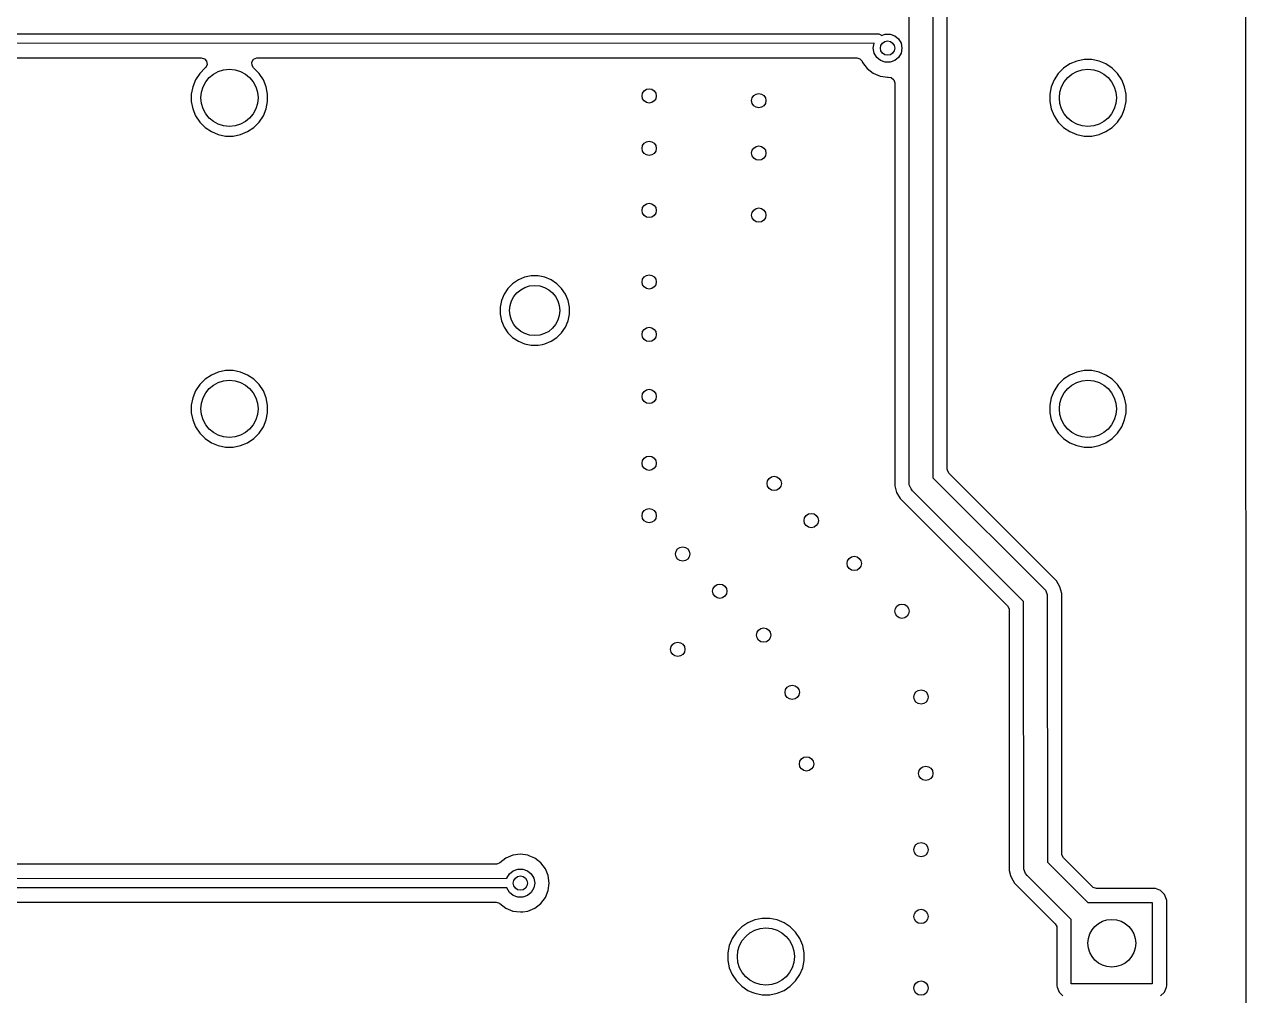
# Model space of a CAD drawing. Extents: x 0.7 to 11, y -6.1 to -1.6.
# Drawn here: x 9.972 to 10.981, y -4.006 to -3.205 of the extents above; entities that cross this region are included whole.
import ezdxf

# ---------------------------------------------------------------- set-up
doc = ezdxf.new("R2010")
doc.units = 0
doc.header["$MEASUREMENT"] = 0
doc.layers.add('BLACK', color=7, linetype='CONTINUOUS')

msp = doc.modelspace()

# ---------------------------------------------------------------- linework, layer by layer
at = {"layer": 'BLACK', "linetype": 'CONTINUOUS'}
for p, q in [((10.98, -2.3775), (10.9813, -5.1234)), ((10.7029, -3.5846), (10.7028, -2.8325)), ((10.7223, -2.8365), (10.7224, -3.5789)), ((10.7343, -3.2623), (10.7343, -2.841)), ((9.9403, -3.2127), (10.6772, -3.2126)), ((10.6772, -3.2126), (10.6779, -3.2127)), ((10.6779, -3.2127), (10.6794, -3.2133)), ((10.6794, -3.2133), (10.68, -3.2139)), ((10.68, -3.2139), (10.683, -3.2128)), ((10.683, -3.2128), (10.6871, -3.2128)), ((10.6871, -3.2128), (10.6909, -3.2142)), ((10.6909, -3.2142), (10.6941, -3.2168)), ((10.6941, -3.2168), (10.6961, -3.2204)), ((10.6739, -3.2204), (9.9403, -3.2205)), ((10.6732, -3.2244), (10.6739, -3.2204)), ((10.6739, -3.2284), (10.6732, -3.2244)), ((10.6961, -3.2204), (10.6969, -3.2244)), ((10.6969, -3.2244), (10.6961, -3.2284)), ((9.9491, -3.2323), (10.1184, -3.2323)), ((10.1184, -3.2323), (10.1211, -3.2331)), ((10.1211, -3.2331), (10.1229, -3.2352)), ((10.1233, -3.2379), (10.1221, -3.2404)), ((10.1229, -3.2352), (10.1233, -3.2379)), ((10.1603, -3.2359), (10.1617, -3.2336)), ((10.1604, -3.2387), (10.1603, -3.2359)), ((10.1617, -3.2336), (10.1642, -3.2324)), ((10.1642, -3.2324), (10.165, -3.2323)), ((10.165, -3.2323), (10.6595, -3.2323)), ((10.6595, -3.2323), (10.6621, -3.2331)), ((10.6621, -3.2331), (10.6639, -3.2352)), ((10.6639, -3.2352), (10.664, -3.2353)), ((10.664, -3.2353), (10.6644, -3.2363)), ((10.6644, -3.2363), (10.6644, -3.2363)), ((10.6644, -3.2363), (10.6644, -3.2363)), ((10.6644, -3.2363), (10.6682, -3.2413)), ((10.676, -3.232), (10.6739, -3.2284)), ((10.6791, -3.2346), (10.676, -3.232)), ((10.683, -3.236), (10.6791, -3.2346)), ((10.6871, -3.236), (10.683, -3.236)), ((10.6909, -3.2346), (10.6871, -3.236)), ((10.6941, -3.232), (10.6909, -3.2346)), ((10.6961, -3.2284), (10.6941, -3.232)), ((10.8355, -3.2374), (10.8303, -3.2409)), ((10.8412, -3.235), (10.8355, -3.2374)), ((10.8355, -3.2374), (10.8355, -3.2374)), ((10.8473, -3.2338), (10.8412, -3.235)), ((10.8412, -3.235), (10.8412, -3.235)), ((10.8535, -3.2338), (10.8473, -3.2338)), ((10.8473, -3.2338), (10.8473, -3.2338)), ((10.8596, -3.235), (10.8535, -3.2338)), ((10.8535, -3.2338), (10.8535, -3.2338)), ((10.8653, -3.2374), (10.8596, -3.235)), ((10.8596, -3.235), (10.8596, -3.235)), ((10.8705, -3.2409), (10.8653, -3.2374)), ((10.8653, -3.2374), (10.8653, -3.2374)), ((10.1173, -3.2453), (10.1138, -3.2504)), ((10.1218, -3.2407), (10.1173, -3.2453)), ((10.1173, -3.2453), (10.1173, -3.2453)), ((10.1221, -3.2404), (10.1218, -3.2407)), ((10.1218, -3.2407), (10.1218, -3.2407)), ((10.1617, -3.2406), (10.1604, -3.2387)), ((10.1617, -3.2407), (10.1617, -3.2406)), ((10.1662, -3.2453), (10.1617, -3.2407)), ((10.1697, -3.2504), (10.1662, -3.2453)), ((10.1662, -3.2453), (10.1662, -3.2453)), ((10.6682, -3.2413), (10.6731, -3.2451)), ((10.6731, -3.2451), (10.6789, -3.2474)), ((10.6789, -3.2474), (10.6792, -3.2475)), ((10.6792, -3.2475), (10.685, -3.2483)), ((10.685, -3.2483), (10.6854, -3.2482)), ((10.685, -3.2483), (10.685, -3.2483)), ((10.6854, -3.2482), (10.6881, -3.2486)), ((10.8259, -3.2453), (10.8225, -3.2504)), ((10.8303, -3.2409), (10.8259, -3.2453)), ((10.8259, -3.2453), (10.8259, -3.2453)), ((10.8303, -3.2409), (10.8303, -3.2409)), ((10.8749, -3.2453), (10.8705, -3.2409)), ((10.8705, -3.2409), (10.8705, -3.2409)), ((10.8783, -3.2504), (10.8749, -3.2453)), ((10.8749, -3.2453), (10.8749, -3.2453)), ((10.1114, -3.2562), (10.1102, -3.2623)), ((10.1138, -3.2504), (10.1114, -3.2562)), ((10.1114, -3.2562), (10.1114, -3.2562)), ((10.1138, -3.2504), (10.1138, -3.2504)), ((10.172, -3.2562), (10.1697, -3.2504)), ((10.1697, -3.2504), (10.1697, -3.2504)), ((10.1732, -3.2623), (10.172, -3.2562)), ((10.172, -3.2562), (10.172, -3.2562)), ((10.172, -3.2562), (10.172, -3.2562)), ((10.6881, -3.2486), (10.6902, -3.2505)), ((10.6902, -3.2505), (10.6909, -3.253)), ((10.6909, -3.253), (10.6909, -3.5798)), ((10.8201, -3.2562), (10.8189, -3.2623)), ((10.8225, -3.2504), (10.8201, -3.2562)), ((10.8201, -3.2562), (10.8201, -3.2562)), ((10.8225, -3.2504), (10.8225, -3.2504)), ((10.8807, -3.2562), (10.8783, -3.2504)), ((10.8783, -3.2504), (10.8783, -3.2504)), ((10.8819, -3.2623), (10.8807, -3.2562)), ((10.8807, -3.2562), (10.8807, -3.2562)), ((10.8807, -3.2562), (10.8807, -3.2562)), ((10.1102, -3.2623), (10.1102, -3.2685)), ((10.1102, -3.2685), (10.1114, -3.2745)), ((10.172, -3.2745), (10.1732, -3.2685)), ((10.1732, -3.2685), (10.1732, -3.2623)), ((10.1732, -3.2623), (10.1732, -3.2623)), ((10.1732, -3.2623), (10.1732, -3.2623)), ((10.7343, -3.5189), (10.7343, -3.2623)), ((10.8189, -3.2623), (10.8189, -3.2685)), ((10.8189, -3.2685), (10.8201, -3.2745)), ((10.8807, -3.2745), (10.8819, -3.2685)), ((10.8819, -3.2685), (10.8819, -3.2623)), ((10.8819, -3.2623), (10.8819, -3.2623)), ((10.8819, -3.2623), (10.8819, -3.2623)), ((10.1114, -3.2745), (10.1114, -3.2745)), ((10.1114, -3.2745), (10.1138, -3.2803)), ((10.1697, -3.2803), (10.172, -3.2745)), ((10.8201, -3.2745), (10.8201, -3.2745)), ((10.8201, -3.2745), (10.8225, -3.2803)), ((10.8783, -3.2803), (10.8807, -3.2745)), ((10.1138, -3.2803), (10.1138, -3.2803)), ((10.1138, -3.2803), (10.1173, -3.2854)), ((10.1173, -3.2854), (10.1173, -3.2854)), ((10.1173, -3.2854), (10.1216, -3.2898)), ((10.1618, -3.2898), (10.1662, -3.2854)), ((10.1662, -3.2854), (10.1697, -3.2803)), ((10.8225, -3.2803), (10.8225, -3.2803)), ((10.8225, -3.2803), (10.8259, -3.2854)), ((10.8259, -3.2854), (10.8259, -3.2854)), ((10.8259, -3.2854), (10.8303, -3.2898)), ((10.8705, -3.2898), (10.8749, -3.2854)), ((10.8749, -3.2854), (10.8783, -3.2803)), ((10.1216, -3.2898), (10.1216, -3.2898)), ((10.1216, -3.2898), (10.1268, -3.2933)), ((10.1268, -3.2933), (10.1268, -3.2933)), ((10.1268, -3.2933), (10.1325, -3.2957)), ((10.1325, -3.2957), (10.1325, -3.2957)), ((10.1325, -3.2957), (10.1386, -3.2969)), ((10.1386, -3.2969), (10.1386, -3.2969)), ((10.1386, -3.2969), (10.1386, -3.2969)), ((10.1386, -3.2969), (10.1448, -3.2969)), ((10.1448, -3.2969), (10.1509, -3.2957)), ((10.1448, -3.2969), (10.1448, -3.2969)), ((10.1509, -3.2957), (10.1567, -3.2933)), ((10.1567, -3.2933), (10.1618, -3.2898)), ((10.8303, -3.2898), (10.8303, -3.2898)), ((10.8303, -3.2898), (10.8355, -3.2933)), ((10.8355, -3.2933), (10.8355, -3.2933)), ((10.8355, -3.2933), (10.8412, -3.2957)), ((10.8412, -3.2957), (10.8412, -3.2957)), ((10.8412, -3.2957), (10.8473, -3.2969)), ((10.8473, -3.2969), (10.8473, -3.2969)), ((10.8473, -3.2969), (10.8473, -3.2969)), ((10.8473, -3.2969), (10.8535, -3.2969)), ((10.8535, -3.2969), (10.8596, -3.2957)), ((10.8535, -3.2969), (10.8535, -3.2969)), ((10.8596, -3.2957), (10.8653, -3.2933)), ((10.8653, -3.2933), (10.8705, -3.2898)), ((10.3755, -3.4188), (10.3715, -3.4227)), ((10.3802, -3.4156), (10.3755, -3.4188)), ((10.3755, -3.4188), (10.3755, -3.4188)), ((10.3854, -3.4135), (10.3802, -3.4156)), ((10.3802, -3.4156), (10.3802, -3.4156)), ((10.3909, -3.4124), (10.3854, -3.4135)), ((10.3854, -3.4135), (10.3854, -3.4135)), ((10.3965, -3.4124), (10.3909, -3.4124)), ((10.3909, -3.4124), (10.3909, -3.4124)), ((10.402, -3.4135), (10.3965, -3.4124)), ((10.3965, -3.4124), (10.3965, -3.4124)), ((10.4072, -3.4156), (10.402, -3.4135)), ((10.402, -3.4135), (10.402, -3.4135)), ((10.4119, -3.4188), (10.4072, -3.4156)), ((10.4072, -3.4156), (10.4072, -3.4156)), ((10.4159, -3.4227), (10.4119, -3.4188)), ((10.4119, -3.4188), (10.4119, -3.4188)), ((10.3684, -3.4274), (10.3662, -3.4326)), ((10.3715, -3.4227), (10.3684, -3.4274)), ((10.3684, -3.4274), (10.3684, -3.4274)), ((10.3715, -3.4227), (10.3715, -3.4227)), ((10.419, -3.4274), (10.4159, -3.4227)), ((10.4159, -3.4227), (10.4159, -3.4227)), ((10.4212, -3.4326), (10.419, -3.4274)), ((10.419, -3.4274), (10.419, -3.4274)), ((10.419, -3.4274), (10.419, -3.4274)), ((10.3662, -3.4326), (10.3651, -3.4381)), ((10.3651, -3.4381), (10.3651, -3.4381)), ((10.3651, -3.4381), (10.3651, -3.4438)), ((10.3662, -3.4326), (10.3662, -3.4326)), ((10.4223, -3.4381), (10.4212, -3.4326)), ((10.4212, -3.4326), (10.4212, -3.4326)), ((10.4212, -3.4326), (10.4212, -3.4326)), ((10.4223, -3.4438), (10.4223, -3.4381)), ((10.4223, -3.4381), (10.4223, -3.4381)), ((10.3651, -3.4438), (10.3651, -3.4438)), ((10.3651, -3.4438), (10.3651, -3.4438)), ((10.3651, -3.4438), (10.3662, -3.4493)), ((10.3662, -3.4493), (10.3662, -3.4493)), ((10.3662, -3.4493), (10.3684, -3.4545)), ((10.419, -3.4545), (10.4212, -3.4493)), ((10.4212, -3.4493), (10.4223, -3.4438)), ((10.3684, -3.4545), (10.3684, -3.4545)), ((10.3684, -3.4545), (10.3715, -3.4592)), ((10.3715, -3.4592), (10.3715, -3.4592)), ((10.3715, -3.4592), (10.3755, -3.4631)), ((10.4119, -3.4631), (10.4159, -3.4592)), ((10.4159, -3.4592), (10.419, -3.4545)), ((10.3755, -3.4631), (10.3755, -3.4631)), ((10.3755, -3.4631), (10.3802, -3.4663)), ((10.3802, -3.4663), (10.3802, -3.4663)), ((10.3802, -3.4663), (10.3802, -3.4663)), ((10.3802, -3.4663), (10.3854, -3.4684)), ((10.3854, -3.4684), (10.3854, -3.4684)), ((10.3854, -3.4684), (10.3854, -3.4684)), ((10.3854, -3.4684), (10.3909, -3.4695)), ((10.3909, -3.4695), (10.3909, -3.4695)), ((10.3909, -3.4695), (10.3965, -3.4695)), ((10.3965, -3.4695), (10.4002, -3.4688)), ((10.4002, -3.4688), (10.402, -3.4684)), ((10.402, -3.4684), (10.4072, -3.4663)), ((10.4072, -3.4663), (10.4119, -3.4631)), ((10.1386, -3.4905), (10.1325, -3.4917)), ((10.1448, -3.4905), (10.1386, -3.4905)), ((10.1386, -3.4905), (10.1386, -3.4905)), ((10.1509, -3.4917), (10.1448, -3.4905)), ((10.1448, -3.4905), (10.1448, -3.4905)), ((10.8473, -3.4905), (10.8412, -3.4917)), ((10.8535, -3.4905), (10.8473, -3.4905)), ((10.8473, -3.4905), (10.8473, -3.4905)), ((10.8596, -3.4917), (10.8535, -3.4905)), ((10.8535, -3.4905), (10.8535, -3.4905)), ((10.1216, -3.4976), (10.1173, -3.502)), ((10.1268, -3.4941), (10.1216, -3.4976)), ((10.1216, -3.4976), (10.1216, -3.4976)), ((10.1325, -3.4917), (10.1268, -3.4941)), ((10.1268, -3.4941), (10.1268, -3.4941)), ((10.1325, -3.4917), (10.1325, -3.4917)), ((10.1567, -3.4941), (10.1509, -3.4917)), ((10.1509, -3.4917), (10.1509, -3.4917)), ((10.1618, -3.4976), (10.1567, -3.4941)), ((10.1567, -3.4941), (10.1567, -3.4941)), ((10.1662, -3.502), (10.1618, -3.4976)), ((10.1618, -3.4976), (10.1618, -3.4976)), ((10.8303, -3.4976), (10.8259, -3.502)), ((10.8355, -3.4941), (10.8303, -3.4976)), ((10.8303, -3.4976), (10.8303, -3.4976)), ((10.8412, -3.4917), (10.8355, -3.4941)), ((10.8355, -3.4941), (10.8355, -3.4941)), ((10.8412, -3.4917), (10.8412, -3.4917)), ((10.8653, -3.4941), (10.8596, -3.4917)), ((10.8596, -3.4917), (10.8596, -3.4917)), ((10.8705, -3.4976), (10.8653, -3.4941)), ((10.8653, -3.4941), (10.8653, -3.4941)), ((10.8749, -3.502), (10.8705, -3.4976)), ((10.8705, -3.4976), (10.8705, -3.4976)), ((10.1138, -3.5071), (10.1114, -3.5129)), ((10.1173, -3.502), (10.1138, -3.5071)), ((10.1138, -3.5071), (10.1138, -3.5071)), ((10.1173, -3.502), (10.1173, -3.502)), ((10.1697, -3.5071), (10.1662, -3.502)), ((10.1662, -3.502), (10.1662, -3.502)), ((10.172, -3.5129), (10.1697, -3.5071)), ((10.1697, -3.5071), (10.1697, -3.5071)), ((10.8225, -3.5071), (10.8201, -3.5129)), ((10.8259, -3.502), (10.8225, -3.5071)), ((10.8225, -3.5071), (10.8225, -3.5071)), ((10.8259, -3.502), (10.8259, -3.502)), ((10.8783, -3.5071), (10.8749, -3.502)), ((10.8749, -3.502), (10.8749, -3.502)), ((10.8807, -3.5129), (10.8783, -3.5071)), ((10.8783, -3.5071), (10.8783, -3.5071)), ((10.1114, -3.5129), (10.1102, -3.5189)), ((10.1102, -3.5189), (10.1102, -3.5252)), ((10.1114, -3.5129), (10.1114, -3.5129)), ((10.1732, -3.5189), (10.172, -3.5129)), ((10.172, -3.5129), (10.172, -3.5129)), ((10.172, -3.5129), (10.172, -3.5129)), ((10.1732, -3.5252), (10.1732, -3.5189)), ((10.1732, -3.5189), (10.1732, -3.5189)), ((10.1732, -3.5189), (10.1732, -3.5189)), ((10.7343, -3.5717), (10.7343, -3.5189)), ((10.8201, -3.5129), (10.8189, -3.5189)), ((10.8189, -3.5189), (10.8189, -3.5252)), ((10.8201, -3.5129), (10.8201, -3.5129)), ((10.8819, -3.5189), (10.8807, -3.5129)), ((10.8807, -3.5129), (10.8807, -3.5129)), ((10.8807, -3.5129), (10.8807, -3.5129)), ((10.8819, -3.5252), (10.8819, -3.5189)), ((10.8819, -3.5189), (10.8819, -3.5189)), ((10.8819, -3.5189), (10.8819, -3.5189)), ((10.1102, -3.5252), (10.1114, -3.5312)), ((10.172, -3.5312), (10.1732, -3.5252)), ((10.8189, -3.5252), (10.8201, -3.5312)), ((10.8807, -3.5312), (10.8819, -3.5252)), ((10.1114, -3.5312), (10.1114, -3.5312)), ((10.1114, -3.5312), (10.1138, -3.537)), ((10.1138, -3.537), (10.1138, -3.537)), ((10.1138, -3.537), (10.1173, -3.5421)), ((10.1662, -3.5421), (10.1697, -3.537)), ((10.1697, -3.537), (10.172, -3.5312)), ((10.8201, -3.5312), (10.8201, -3.5312)), ((10.8201, -3.5312), (10.8225, -3.537)), ((10.8225, -3.537), (10.8225, -3.537)), ((10.8225, -3.537), (10.8259, -3.5421)), ((10.8749, -3.5421), (10.8783, -3.537)), ((10.8783, -3.537), (10.8807, -3.5312)), ((10.1173, -3.5421), (10.1173, -3.5421)), ((10.1173, -3.5421), (10.1216, -3.5465)), ((10.1216, -3.5465), (10.1216, -3.5465)), ((10.1216, -3.5465), (10.1268, -3.55)), ((10.1268, -3.55), (10.1268, -3.55)), ((10.1268, -3.55), (10.1325, -3.5524)), ((10.1509, -3.5524), (10.1567, -3.55)), ((10.1567, -3.55), (10.1618, -3.5465)), ((10.1618, -3.5465), (10.1662, -3.5421)), ((10.8259, -3.5421), (10.8259, -3.5421)), ((10.8259, -3.5421), (10.8303, -3.5465)), ((10.8303, -3.5465), (10.8303, -3.5465)), ((10.8303, -3.5465), (10.8355, -3.55)), ((10.8355, -3.55), (10.8355, -3.55)), ((10.8355, -3.55), (10.8412, -3.5524)), ((10.8596, -3.5524), (10.8653, -3.55)), ((10.8653, -3.55), (10.8705, -3.5465)), ((10.8705, -3.5465), (10.8749, -3.5421)), ((10.1325, -3.5524), (10.1325, -3.5524)), ((10.1325, -3.5524), (10.1386, -3.5536)), ((10.1386, -3.5536), (10.1386, -3.5536)), ((10.1386, -3.5536), (10.1386, -3.5536)), ((10.1386, -3.5536), (10.1448, -3.5536)), ((10.1448, -3.5536), (10.1509, -3.5524)), ((10.1448, -3.5536), (10.1448, -3.5536)), ((10.8412, -3.5524), (10.8412, -3.5524)), ((10.8412, -3.5524), (10.8473, -3.5536)), ((10.8473, -3.5536), (10.8473, -3.5536)), ((10.8473, -3.5536), (10.8473, -3.5536)), ((10.8473, -3.5536), (10.8535, -3.5536)), ((10.8535, -3.5536), (10.8596, -3.5524)), ((10.8535, -3.5536), (10.8535, -3.5536)), ((10.6909, -3.5798), (10.6909, -3.5855)), ((10.7224, -3.5789), (10.814, -3.6702)), ((10.7344, -3.5727), (10.7343, -3.5717)), ((10.7357, -3.5751), (10.7344, -3.5727)), ((10.8204, -3.6598), (10.7357, -3.5751)), ((10.6909, -3.5855), (10.6924, -3.591)), ((10.6924, -3.591), (10.6953, -3.596)), ((10.7044, -3.5881), (10.7029, -3.5846)), ((10.7056, -3.5896), (10.7044, -3.5881)), ((10.7044, -3.5881), (10.7044, -3.5881)), ((10.7972, -3.681), (10.7056, -3.5896)), ((10.6953, -3.596), (10.6953, -3.596)), ((10.6953, -3.596), (10.784, -3.6847)), ((10.8244, -3.6639), (10.8204, -3.6598)), ((10.814, -3.6702), (10.8153, -3.6717)), ((10.8153, -3.6717), (10.8167, -3.6752)), ((10.8273, -3.6688), (10.8244, -3.6639)), ((10.8288, -3.6743), (10.8273, -3.6688)), ((10.7974, -3.9019), (10.7972, -3.681)), ((10.8167, -3.6752), (10.8167, -3.6753)), ((10.8167, -3.6753), (10.8169, -3.8962)), ((10.8288, -3.889), (10.8288, -3.6743)), ((10.8288, -3.6743), (10.8288, -3.6743)), ((10.784, -3.6847), (10.7853, -3.6871)), ((10.7853, -3.6871), (10.7854, -3.6882)), ((10.7854, -3.6882), (10.7854, -3.8971)), ((10.37, -3.8927), (10.365, -3.8965)), ((10.3757, -3.8904), (10.37, -3.8927)), ((10.37, -3.8927), (10.37, -3.8927)), ((10.3819, -3.8895), (10.3757, -3.8904)), ((10.3757, -3.8904), (10.3757, -3.8904)), ((10.3881, -3.8904), (10.3819, -3.8895)), ((10.3819, -3.8895), (10.3819, -3.8895)), ((10.3897, -3.891), (10.3881, -3.8904)), ((10.3881, -3.8904), (10.3881, -3.8904)), ((10.3938, -3.8927), (10.3897, -3.891)), ((10.3988, -3.8965), (10.3938, -3.8927)), ((10.8289, -3.89), (10.8288, -3.889)), ((10.8302, -3.8925), (10.8289, -3.89)), ((10.854, -3.9163), (10.8302, -3.8925)), ((10.3619, -3.8976), (9.4255, -3.8976)), ((10.3624, -3.8976), (10.3619, -3.8976)), ((10.3649, -3.8966), (10.3624, -3.8976)), ((10.365, -3.8965), (10.3649, -3.8966)), ((10.365, -3.8965), (10.365, -3.8965)), ((10.3728, -3.9058), (10.376, -3.9032)), ((10.376, -3.9032), (10.3798, -3.9018)), ((10.3798, -3.9018), (10.3839, -3.9018)), ((10.3839, -3.9018), (10.3878, -3.9032)), ((10.3878, -3.9032), (10.3909, -3.9058)), ((10.4025, -3.9015), (10.3988, -3.8965)), ((10.4049, -3.9072), (10.4025, -3.9015)), ((10.7854, -3.8971), (10.7854, -3.9029)), ((10.7854, -3.9029), (10.7866, -3.9072)), ((10.7989, -3.9055), (10.7974, -3.9019)), ((10.8169, -3.8962), (10.8504, -3.9295)), ((9.4166, -3.9095), (10.3708, -3.9094)), ((10.3708, -3.9093), (10.3728, -3.9058)), ((10.3708, -3.9094), (10.3708, -3.9093)), ((10.3909, -3.9058), (10.393, -3.9093)), ((10.393, -3.9093), (10.3937, -3.9134)), ((10.3937, -3.9134), (10.393, -3.9174)), ((10.4057, -3.9133), (10.4049, -3.9072)), ((10.4049, -3.9072), (10.4049, -3.9072)), ((10.4049, -3.9196), (10.4057, -3.9134)), ((10.4057, -3.9134), (10.4057, -3.9133)), ((10.7866, -3.9072), (10.7869, -3.9084)), ((10.7869, -3.9084), (10.7897, -3.9133)), ((10.7897, -3.9133), (10.7897, -3.9133)), ((10.7897, -3.9133), (10.8234, -3.9469)), ((10.8001, -3.907), (10.7989, -3.9055)), ((10.7989, -3.9055), (10.7989, -3.9055)), ((10.8366, -3.9433), (10.8001, -3.907)), ((10.3708, -3.9172), (9.4166, -3.9173)), ((10.3708, -3.9174), (10.3708, -3.9172)), ((10.3728, -3.921), (10.3708, -3.9174)), ((10.376, -3.9236), (10.3728, -3.921)), ((10.3798, -3.925), (10.376, -3.9236)), ((10.3878, -3.9236), (10.3839, -3.925)), ((10.3909, -3.921), (10.3878, -3.9236)), ((10.393, -3.9174), (10.3909, -3.921)), ((10.4025, -3.9253), (10.4049, -3.9196)), ((10.8548, -3.9169), (10.854, -3.9163)), ((10.8575, -3.9177), (10.8548, -3.9169)), ((10.9053, -3.9177), (10.8575, -3.9177)), ((10.9063, -3.9178), (10.9053, -3.9177)), ((10.9053, -3.9177), (10.9053, -3.9177)), ((10.9103, -3.9196), (10.9063, -3.9178)), ((10.9135, -3.9227), (10.9103, -3.9196)), ((10.9103, -3.9196), (10.9103, -3.9196)), ((10.9153, -3.9268), (10.9135, -3.9227)), ((9.4255, -3.9292), (10.3619, -3.9292)), ((10.3619, -3.9292), (10.3646, -3.9299)), ((10.3646, -3.9299), (10.3649, -3.9302)), ((10.3649, -3.9302), (10.365, -3.9302)), ((10.365, -3.9302), (10.365, -3.9302)), ((10.365, -3.9302), (10.37, -3.934)), ((10.37, -3.934), (10.3757, -3.9364)), ((10.3839, -3.925), (10.3798, -3.925)), ((10.3881, -3.9364), (10.3938, -3.934)), ((10.3938, -3.934), (10.3988, -3.9302)), ((10.3988, -3.9302), (10.4025, -3.9253)), ((10.8504, -3.9295), (10.9035, -3.9295)), ((10.9035, -3.9295), (10.9035, -3.9965)), ((10.9154, -3.9278), (10.9153, -3.9268)), ((10.9153, -3.9268), (10.9153, -3.9268)), ((10.9153, -3.9268), (10.9153, -3.9268)), ((10.9154, -3.9982), (10.9154, -3.9278)), ((10.9154, -3.9278), (10.9154, -3.9278)), ((10.3757, -3.9364), (10.3788, -3.9368)), ((10.3788, -3.9368), (10.3819, -3.9372)), ((10.3819, -3.9372), (10.3839, -3.937)), ((10.3819, -3.9372), (10.3819, -3.9372)), ((10.3819, -3.9372), (10.3819, -3.9372)), ((10.3839, -3.937), (10.3881, -3.9364)), ((10.5755, -3.9437), (10.5697, -3.9461)), ((10.5815, -3.9425), (10.5755, -3.9437)), ((10.5755, -3.9437), (10.5755, -3.9437)), ((10.5877, -3.9425), (10.5815, -3.9425)), ((10.5815, -3.9425), (10.5815, -3.9425)), ((10.5938, -3.9437), (10.5877, -3.9425)), ((10.5877, -3.9425), (10.5877, -3.9425)), ((10.5996, -3.9461), (10.5938, -3.9437)), ((10.5938, -3.9437), (10.5938, -3.9437)), ((10.8366, -3.9965), (10.8366, -3.9433)), ((10.5602, -3.9539), (10.5567, -3.9591)), ((10.5646, -3.9495), (10.5602, -3.9539)), ((10.5602, -3.9539), (10.5602, -3.9539)), ((10.5697, -3.9461), (10.5646, -3.9495)), ((10.5646, -3.9495), (10.5646, -3.9495)), ((10.5697, -3.9461), (10.5697, -3.9461)), ((10.6047, -3.9495), (10.5996, -3.9461)), ((10.5996, -3.9461), (10.5996, -3.9461)), ((10.6091, -3.9539), (10.6047, -3.9495)), ((10.6047, -3.9495), (10.6047, -3.9495)), ((10.6126, -3.9591), (10.6091, -3.9539)), ((10.6091, -3.9539), (10.6091, -3.9539)), ((10.8234, -3.9469), (10.8247, -3.9493)), ((10.8247, -3.9493), (10.8248, -3.9504)), ((10.8248, -3.9504), (10.8248, -3.9982)), ((10.5567, -3.9591), (10.5543, -3.9648)), ((10.5567, -3.9591), (10.5567, -3.9591)), ((10.615, -3.9648), (10.6126, -3.9591)), ((10.6126, -3.9591), (10.6126, -3.9591)), ((10.5543, -3.9648), (10.5531, -3.9709)), ((10.5531, -3.9709), (10.5531, -3.9771)), ((10.5543, -3.9648), (10.5543, -3.9648)), ((10.6162, -3.9709), (10.615, -3.9648)), ((10.615, -3.9648), (10.615, -3.9648)), ((10.615, -3.9648), (10.615, -3.9648)), ((10.6162, -3.9771), (10.6162, -3.9709)), ((10.6162, -3.9709), (10.6162, -3.9709)), ((10.6162, -3.9709), (10.6162, -3.9709)), ((10.5531, -3.9771), (10.5543, -3.9832)), ((10.5543, -3.9832), (10.5543, -3.9832)), ((10.5543, -3.9832), (10.5567, -3.9889)), ((10.6126, -3.9889), (10.615, -3.9832)), ((10.615, -3.9832), (10.6162, -3.9771)), ((10.5567, -3.9889), (10.5567, -3.9889)), ((10.5567, -3.9889), (10.5602, -3.9941)), ((10.5602, -3.9941), (10.5602, -3.9941)), ((10.5602, -3.9941), (10.5646, -3.9985)), ((10.6047, -3.9985), (10.6091, -3.9941)), ((10.6091, -3.9941), (10.6126, -3.9889)), ((10.5646, -3.9985), (10.5646, -3.9985)), ((10.5646, -3.9985), (10.5697, -4.0019)), ((10.5697, -4.0019), (10.5697, -4.0019)), ((10.5697, -4.0019), (10.5729, -4.0033)), ((10.5729, -4.0033), (10.5755, -4.0043)), ((10.5755, -4.0043), (10.5815, -4.0055)), ((10.5877, -4.0055), (10.5938, -4.0043)), ((10.5938, -4.0043), (10.5996, -4.0019)), ((10.5996, -4.0019), (10.6047, -3.9985)), ((10.8248, -3.9982), (10.8248, -3.9982)), ((10.8248, -3.9982), (10.8249, -3.9992)), ((10.8249, -3.9992), (10.8249, -3.9992)), ((10.8249, -3.9992), (10.8267, -4.0033)), ((10.8267, -4.0033), (10.8267, -4.0033)), ((10.8267, -4.0033), (10.8298, -4.0064)), ((10.9035, -3.9965), (10.8366, -3.9965)), ((10.9103, -4.0064), (10.9135, -4.0033)), ((10.9135, -4.0033), (10.9153, -3.9992)), ((10.9153, -3.9992), (10.9154, -3.9982)), ((10.5815, -4.0055), (10.5815, -4.0055)), ((10.5815, -4.0055), (10.5815, -4.0055)), ((10.5815, -4.0055), (10.5877, -4.0055)), ((10.5877, -4.0055), (10.5877, -4.0055))]:
    msp.add_line(p, q, dxfattribs=at)
at = {"layer": 'BLACK'}
for centre, radius in [((10.685, -3.2244), 0.00591), ((10.1417, -3.2654), 0.0236), ((10.8504, -3.2654), 0.0236), ((10.4882, -3.2638), 0.00591), ((10.5787, -3.2677), 0.00591), ((10.4882, -3.3071), 0.00591), ((10.5787, -3.311), 0.00591), ((10.4882, -3.3583), 0.00591), ((10.5787, -3.3622), 0.00591), ((10.4882, -3.4173), 0.00591), ((10.3937, -3.4409), 0.0207), ((10.4882, -3.4606), 0.00591), ((10.1417, -3.522), 0.0236), ((10.8504, -3.522), 0.0236), ((10.4882, -3.5118), 0.00591), ((10.4882, -3.5669), 0.00591), ((10.5914, -3.5836), 0.00591), ((10.4882, -3.6102), 0.00591), ((10.622, -3.6142), 0.00591), ((10.5159, -3.6418), 0.00591), ((10.6575, -3.6496), 0.00591), ((10.5465, -3.6725), 0.00591), ((10.6969, -3.689), 0.00591), ((10.5827, -3.7087), 0.00591), ((10.5118, -3.7205), 0.00591), ((10.6063, -3.7559), 0.00591), ((10.7126, -3.7598), 0.00591), ((10.6181, -3.815), 0.00591), ((10.7165, -3.8228), 0.00591), ((10.7126, -3.8858), 0.00591), ((10.3819, -3.9134), 0.00591), ((10.7126, -3.9409), 0.00591), ((10.8701, -3.963), 0.0197), ((10.5846, -3.974), 0.0236), ((10.7126, -4), 0.00591)]:
    msp.add_circle(centre, radius, dxfattribs=at)

doc.saveas('drawing.dxf')
